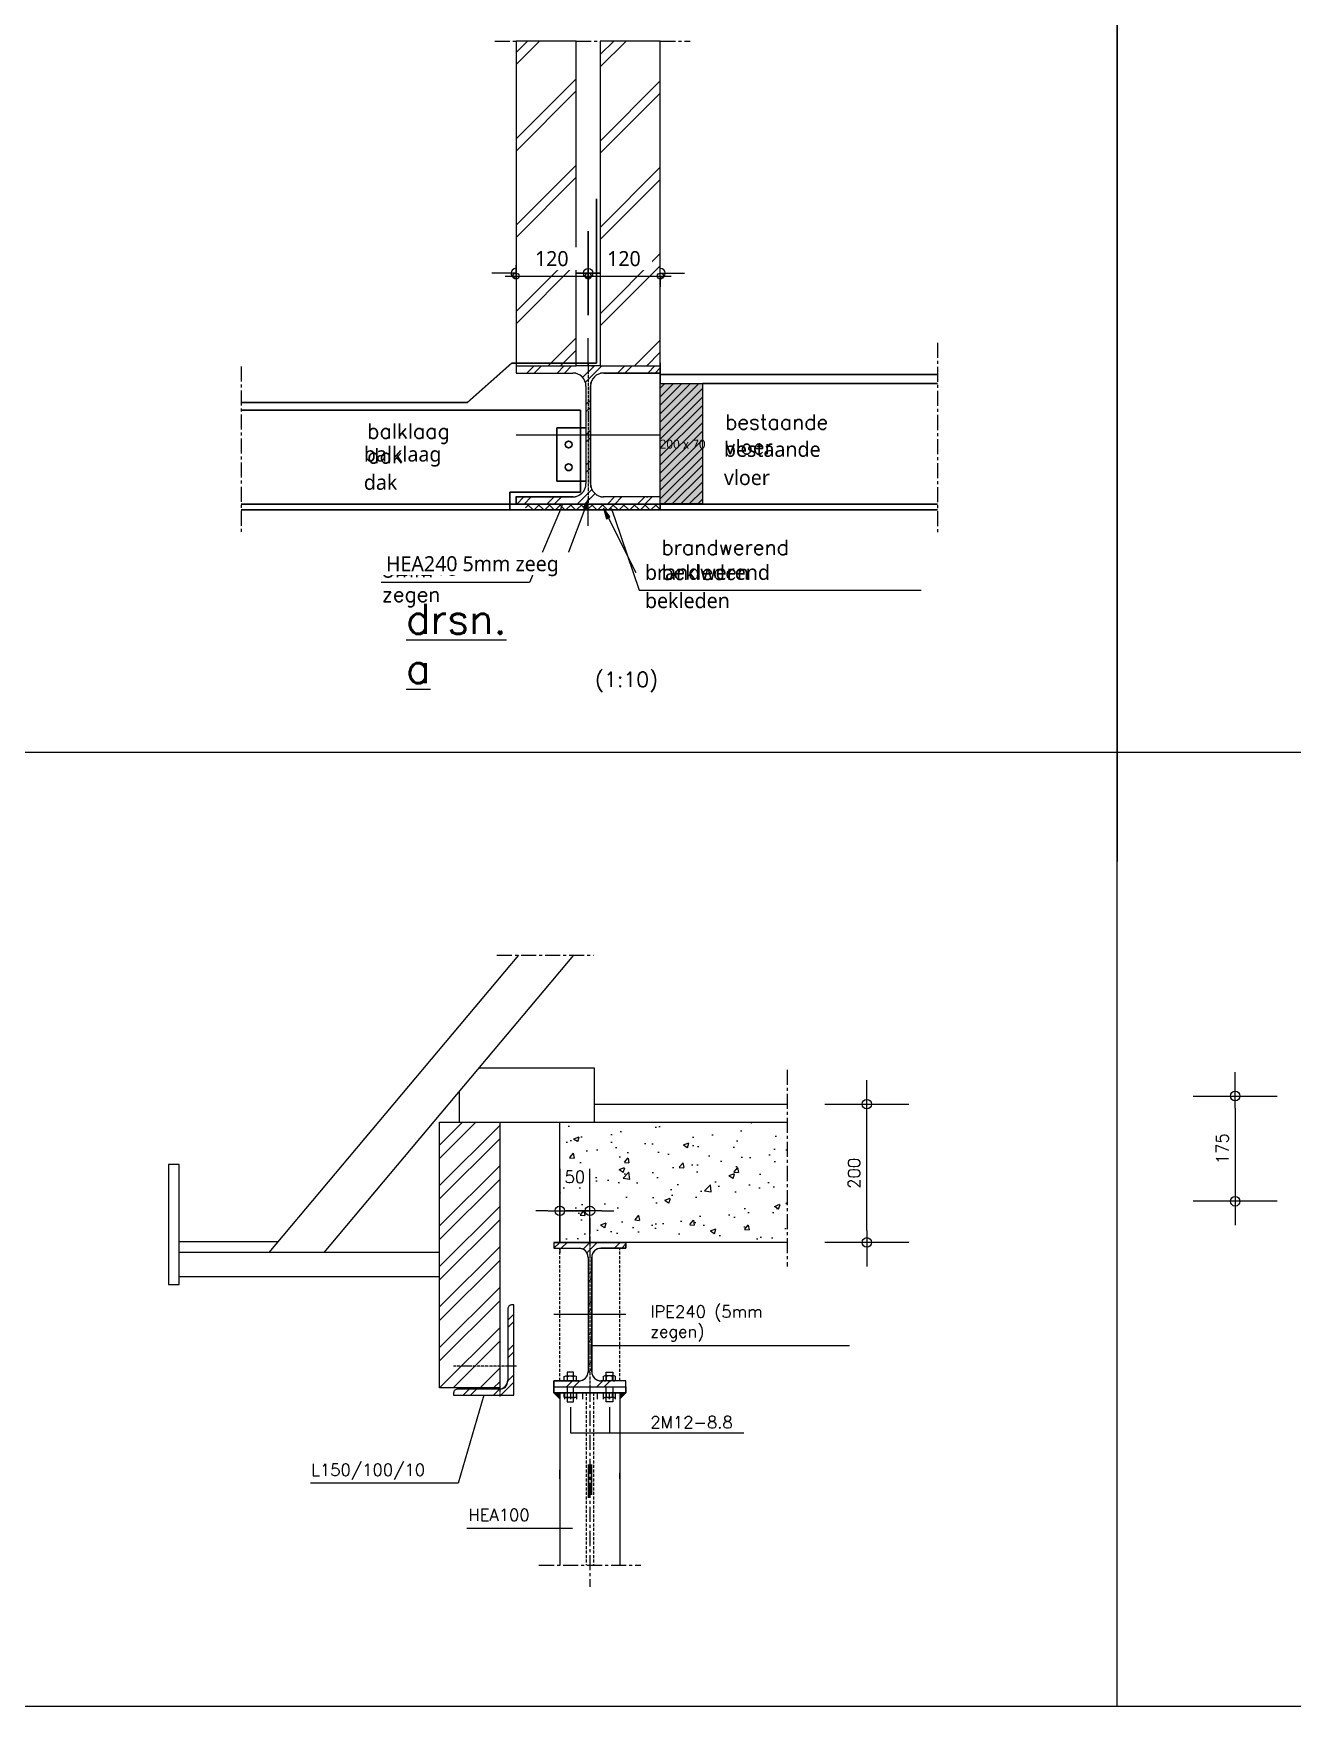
# Model space of a CAD drawing. Header units: millimetres. Extents: x -14163 to 55687, y -143 to 37302.
# Drawn here: x 18803 to 20897, y 26912 to 29695 of the extents above; entities that cross this region are included whole.
import ezdxf

# ---------------------------------------------------------------- set-up
doc = ezdxf.new("R2010")
doc.units = ezdxf.units.MM
for name, pattern in [('IMPORT-CENTER _3_', [1016, 635, -127, 127, -127]), ('IMPORT-CENTER2 _2_', [571.5, 381, -63.5, 63.5, -63.5]), ('IMPORT-HIDDEN _3_', [190.5, 127, -63.5]), ('MV_hartlijn_staal', [6.6, 5, -0.8, 0, -0.8])]:
    doc.linetypes.add(name, pattern=pattern)
for name, color, linetype, lineweight in [('A-ANNO-DIMS', 211, 'Continuous', 13), ('A-ANNO-DIMS-10', 211, 'Continuous', 13), ('A-ANNO-NOTE', 131, 'Continuous', 18), ('A-DETL', 90, 'Continuous', 13), ('A-DETL-GENF', 92, 'Continuous', 18), ('A-DETL-IDEN', 3, 'Continuous', 18), ('A-DETL-MEDM', 33, 'Continuous', 18), ('ARCERING', 55, 'Continuous', 13), ('AS', 1, 'IMPORT-CENTER _3_', 13), ('doorbraakdetails_dwg', 8, 'Continuous', 13), ('G-ANNO-TEXT', 231, 'Continuous', 13), ('MAATVOERING', 1, 'Continuous', 13), ('STAAL', 2, 'Continuous', 13)]:
    doc.layers.add(name, color=color, linetype=linetype, lineweight=lineweight)
doc.styles.add('RomanS', font='romans__.ttf', dxfattribs={"height": 635})
doc.styles.add('RomanS_1', font='romans__.ttf', dxfattribs={"height": 1270})
doc.styles.add('RomanS_2', font='romans__.ttf', dxfattribs={"height": 508})
doc.styles.add('Segoe UI', font='segoeui.ttf', dxfattribs={"height": 15})
doc.styles.add('Segoe UI_3', font='segoeui.ttf', dxfattribs={"height": 25})
doc.dimstyles.new('2_5_mm', dxfattribs={"dimscale": 304.8, "dimtxt": 26.184099, "dimasz": 0.032808, "dimexe": 0.059055, "dimexo": 0.0625, "dimgap": 0.029528, "dimtad": 1, "dimdec": 0, "dimzin": 0, "dimdsep": 46, "dimtxsty": 'Segoe UI_3', "dimblk1": 'DOTBLANK', "dimblk2": 'DOTBLANK', "dimsah": 1, "dimcen": 0.09, "dimdle": 0.059055, "dimazin": 0, "dimtfac": 1, "dimtdec": 4, "dimtix": 1, "dimtmove": 0, "dimatfit": 3, "dimfxl": 0.059055, "dimfxlon": 1, "dimtvp": 1, "dimtfill": 1, "dimtolj": 1, "dimtzin": 0, "dimarcsym": 2})
pattern_1 = [(45, (0, 0), (-71.84205, 71.84205), []), (45, (20.32, 0), (-71.84205, 71.84205), [])]

# ---------------------------------------------------------------- blocks, each defined once
blk = doc.blocks.new('doorbraakdetails_dwg_DOT2035-5098677-Details Constructie')
at = {"layer": 'MAATVOERING'}
for p, q in [((0, 17.78), (0, -17.78)), ((-5.08, 0), (10.16, 0))]:
    blk.add_line(p, q, dxfattribs=at)
blk.add_circle((0, 0), 2.03, dxfattribs=at)
blk = doc.blocks.new('doorbraakdetails_dwg_HE240A-5098693-Details Constructie')
at = {"layer": 'ARCERING'}
h = blk.add_hatch(dxfattribs=at)
h.set_pattern_fill('FP_2', color=256, style=0, pattern_type=2)
h.set_pattern_definition([(45, (-155827.32, -81308.29), (-112.2532, 112.2532), [])])
h.paths.add_polyline_path([(-131, -1108), (-126, -1107), (-610, -1107), (-610, -1108)])
h.paths.add_polyline_path([(610, -1108), (610, -1107), (126, -1107), (131, -1108)])
h.paths.add_polyline_path([(-102, -1), (102, -1), (102, 0), (-102, 0)])
at = {"color": 1, "linetype": 'IMPORT-CENTER2 _2_', "lineweight": 13}
for p, q in [((0, -1), (0, 233)), ((0, -1352), (0, -1169))]:
    blk.add_line(p, q, dxfattribs=at)
at = {"color": 2, "lineweight": 13}
for p, q in [((102, 0), (-102, 0)), ((610, -1107), (126, -1107))]:
    blk.add_line(p, q, dxfattribs=at)
at = {"color": 2, "lineweight": 13, "flags": 128}
blk.add_lwpolyline([(-126, -1107), (-610, -1107), (-610, -1108)], dxfattribs=at)
at = {"color": 2, "lineweight": 13}
for centre, start, end in [((-126, -168), 76.0746, 79.3647), ((-126, -168), 6.1589, 14.8687), ((126, -168), 165.1313, 173.8411), ((126, -168), 100.6353, 103.9254), ((-126, -1001), 270.3251, 287.1463), ((-126, -1001), 297.8537, 301.8829), ((-126, -1001), 343.7971, 355.1985), ((126, -1001), 184.8015, 196.2029), ((126, -1001), 238.1171, 242.1463), ((126, -1001), 252.8537, 269.6749)]:
    blk.add_arc(centre, 107, start, end, dxfattribs=at)
blk = doc.blocks.new('doorbraakdetails_dwg_DOT2035-V12-Details Constructie')
at = {"layer": 'MAATVOERING'}
blk.add_line((0, 0), (10.16, 0), dxfattribs=at)
for start, end in [(360, 90), (270, 360)]:
    blk.add_arc((0, 0), 2.03, start, end, dxfattribs=at)
blk = doc.blocks.new('doorbraakdetails_dwg_DOT2035-V13-Details Constructie')
at = {"layer": 'MAATVOERING'}
for p, q in [((0, 17.78), (0, -17.78)), ((-5.08, 0), (5.08, 0))]:
    blk.add_line(p, q, dxfattribs=at)
blk.add_circle((0, 0), 2.03, dxfattribs=at)
blk = doc.blocks.new('doorbraakdetails_dwg_HOEK15010010-V49-Details Constructie')
at = {"layer": 'ARCERING'}
h = blk.add_hatch(dxfattribs=at)
h.set_pattern_fill('FP_1', color=1, style=0, pattern_type=2)
h.set_pattern_definition([(45, (-20521.456, -29955.27), (-44.90128, 44.90128), [])])
h.paths.add_polyline_path([(-117, 51), (-100, 53), (-84, 60), (-70, 70), (-59, 86), (-53, 100), (-51, 117), (-51, 127), (-53, 107), (-61, 89), (-73, 73), (-89, 61), (-107, 53), (-127, 51)])
at = {"color": 2, "lineweight": 13}
blk.add_arc((-127, 127), 76.2, 270, 0, dxfattribs=at)
blk = doc.blocks.new('doorbraakdetails_dwg_IPE240-5098844-Details Constructie')
at = {"color": 2, "lineweight": 13}
for centre, start, end in [((-91.948, -125.984), 70.028763, 90), ((-91.948, -125.984), 25.028763, 64.971237), ((-91.948, -125.984), 360, 19.971237), ((91.948, -125.984), 160.028763, 180), ((91.948, -125.984), 115.028763, 154.971237), ((91.948, -125.984), 90, 109.971237), ((-91.948, -1093.216), 295.028763, 334.971237), ((-91.948, -1093.216), 340.028763, 360), ((91.948, -1093.216), 180, 199.971237), ((91.948, -1093.216), 205.028763, 244.971237), ((-91.948, -1093.216), 270, 289.971237), ((91.948, -1093.216), 250.028763, 270)]:
    blk.add_arc(centre, 76.2, start, end, dxfattribs=at)
blk = doc.blocks.new('doorbraakdetails_dwg_DOT2035-V50-Details Constructie')
at = {"layer": 'MAATVOERING'}
for p, q in [((0, 17.78), (0, -13.35)), ((-5.08, 0), (10.16, 0)), ((0, -15.84), (0, -17.78))]:
    blk.add_line(p, q, dxfattribs=at)
blk.add_circle((0, 0), 2.03, dxfattribs=at)
blk = doc.blocks.new('doorbraakdetails_dwg_DOT2035-V51-Details Constructie')
at = {"layer": 'MAATVOERING'}
for p, q in [((0, 13.35), (0, -17.78)), ((-5.08, 0), (10.16, 0))]:
    blk.add_line(p, q, dxfattribs=at)
blk.add_circle((0, 0), 2.03, dxfattribs=at)
blk = doc.blocks.new('doorbraakdetails_dwg_MOER-5098697-Details Constructie')
at = {"layer": 'ARCERING', "color": 2}
for p, q in [((-5.1, 3.7), (-5.1, 0.3)), ((-3.8, 4.1), (3.8, 4.1)), ((-3.8, 0), (3.8, 0)), ((-2.5, 3.7), (-2.5, 0.3)), ((2.5, 3.7), (2.5, 0.3)), ((5.1, 3.7), (5.1, 0.3))]:
    blk.add_line(p, q, dxfattribs=at)
for centre, radius, start, end in [((-3.8, 1.4), 2.66, 61.4929, 118.5071), ((-3.8, 2.7), 2.66, 241.4929, 298.5071), ((0, -6.1), 10.2, 75.5225, 104.4775), ((0, 10.2), 10.2, 255.5225, 284.4775), ((3.8, 1.4), 2.66, 61.4929, 118.5071), ((3.8, 2.7), 2.66, 241.4929, 298.5071)]:
    blk.add_arc(centre, radius, start, end, dxfattribs=at)
blk = doc.blocks.new('doorbraakdetails_dwg_MOER_BOUT_MOER12_1OP10-5098845-Details Constructie')
at = {"layer": 'MAATVOERING', "color": 2}
blk.add_line((15, 988), (15, 1397), dxfattribs=at)
at = {"layer": 'MAATVOERING', "color": 2, "flags": 128}
for points in [[(15, 1397), (320, 1397), (320, 988)], [(320, 712), (320, 5), (15, 5), (15, 712)]]:
    blk.add_lwpolyline(points, dxfattribs=at)
at = {"xscale": 56.25, "yscale": 56.25, "zscale": 56.25, "rotation": 180}
for p in [(168, 1219), (168, 430)]:
    blk.add_blockref('doorbraakdetails_dwg_MOER-5098697-Details Constructie', p, dxfattribs=at)
blk = doc.blocks.new('doorbraakdetails_dwg_MOER_BOUT_MOER12_1OP10-5098846-Details Constructie')
at = {"layer": 'MAATVOERING', "color": 2}
blk.add_line((15, 988), (15, 1397), dxfattribs=at)
at = {"layer": 'MAATVOERING', "color": 2, "flags": 128}
for points in [[(15, 1397), (320, 1397), (320, 988)], [(320, 712), (320, 5), (15, 5), (15, 712)]]:
    blk.add_lwpolyline(points, dxfattribs=at)
at = {"xscale": 56.25, "yscale": 56.25, "zscale": 56.25, "rotation": 180}
for p in [(168, 1219), (168, 430)]:
    blk.add_blockref('doorbraakdetails_dwg_MOER-5098697-Details Constructie', p, dxfattribs=at)
blk = doc.blocks.new('doorbraakdetails_dwg-4168051-Details Constructie')
at = {"layer": 'ARCERING'}
h = blk.add_hatch(dxfattribs=at)
h.set_pattern_fill('FP_42', color=256, style=0, pattern_type=2)
h.set_pattern_definition([(45, (60037.73, 18375.82), (-224.5064, 224.5064), []), (135, (60037.73, 18375.82), (-224.5064, -224.5064), [])])
h.paths.add_polyline_path([(116311, 53101), (116311, 53346), (110619, 53346), (110619, 53103), (113917, 53101)])
h = blk.add_hatch(dxfattribs=at)
h.set_pattern_fill('FP_87', color=256, style=0, pattern_type=2)
h.set_pattern_definition([(45, (-132077.3, -181284.6), (-855.3694, 855.3694), []), (45, (-131507, -181284.6), (-855.3694, 855.3694), [])])
h.paths.add_polyline_path([(109278, 16002), (109527, 16003), (109527, 27230), (106987, 27230), (106987, 16002)])
h = blk.add_hatch(dxfattribs=at)
h.set_pattern_fill('FP_88', color=256, style=0, pattern_type=2)
h.set_pattern_definition([(50, (112066.6, 22150.3), (2313.75, -202.43), [241.94, -2661.3]), (355, (112066.6, 22150.3), (-447.6, 2426.4), [193.55, -2129.03]), (100.45, (112259.4, 22133.5), (1866.17, 2224), [205.6, -2261.74]), (46.184, (112066.6, 22795.5), (3442.7, -533.95), [362.9, -3991.9]), (96.636, (112353.5, 22751), (3015, 3142.3), [308.4, -3392.6]), (351.184, (112066.6, 22795.5), (3015, 3142.3), [290.3, -3193.5]), (21, (112389.2, 22634.2), (1925.5, -1298.77), [241.94, -2661.3]), (326, (112389.2, 22634.2), (784.9, 2339.2), [193.55, -2129.03]), (71.45, (112549.6, 22526), (2710.4, 1040.4), [205.6, -2261.74]), (37.5, (112066.6, 22150.3), (39.225, 1073.85), [0, -2103.22, 0, -2161.29, -2137.09]), (37.5, (112066.6, 22150.3), (39.225, 1073.85), [-4264.5, 0, -2137.1]), (7.5, (112066.6, 22150.3), (848.61, 1272.29), [0, -1232.26, 0, -2054.84, -814.51]), (7.5, (112066.6, 22150.3), (848.61, 1272.29), [-3287.1, 0, -814.51]), (327.5, (111347.2, 22150.3), (1722, -72.755), [0, -806.45, 0, -2516.12, -3338.7]), (327.5, (111347.2, 22150.3), (1722, -72.755), [-3322.57, 0, -3338.7]), (317.5, (111024.6, 22150.3), (1881.24, 322.92), [0, -1048.38, 0, -1670.96, -2370.96]), (317.5, (111024.6, 22150.3), (1881.24, 322.92), [-2719.35, 0, -2370.96])])
h.paths.add_polyline_path([(112877, 22150), (121668, 22150), (121668, 27230), (112067, 27230), (112067, 22150)])
at = {"layer": 'STAAL'}
for points in [[(112067, 15546), (112067, 15800), (111813, 15800), (111937, 15676)], [(114607, 15546), (114861, 15800), (114607, 15800), (114607, 15676)]]:
    blk.add_hatch(color=256, dxfattribs=at).paths.add_polyline_path(points)
at = {"color": 1, "lineweight": 13}
for p, q in [((128023, 58826), (116311, 58826)), ((128023, 58435), (118089, 58435)), ((128023, 53349), (116311, 53349)), ((128023, 53106), (116311, 53106)), ((121668, 22150), (114861, 22150))]:
    blk.add_line(p, q, dxfattribs=at)
at = {"color": 2, "lineweight": 13}
blk.add_line((98604, 53349), (110215, 53349), dxfattribs=at)
at = {"color": 55, "lineweight": 13}
for p, q in [((110322, 34287), (99775, 21719)), ((112643, 34287), (102096, 21719)), ((113535, 27992), (121668, 27992)), ((100159, 22176), (95989, 22176)), ((106987, 21719), (95989, 21719)), ((106987, 20703), (95989, 20703))]:
    blk.add_line(p, q, dxfattribs=at)
at = {"color": 55, "linetype": 'IMPORT-HIDDEN _3_', "lineweight": 13}
for p, q in [((112067, 16303), (112067, 21901)), ((114607, 16303), (114607, 21901))]:
    blk.add_line(p, q, dxfattribs=at)
at = {"color": 2, "lineweight": 13, "flags": 128}
for points in [[(109951, 53103), (109951, 53847), (112935, 53847), (112935, 57317), (98604, 57317)], [(116311, 53346), (116311, 53106), (98604, 53106)]]:
    blk.add_lwpolyline(points, dxfattribs=at)
at = {"color": 250, "lineweight": 13, "flags": 128}
for points in [[(113168, 56565), (111943, 56565), (111943, 54315), (113168, 54315)], [(112172, 53346), (112055, 53022), (110786, 50037), (104516, 50037)], [(114235, 53175), (114399, 52694), (115412, 49714), (127338, 49714)]]:
    blk.add_lwpolyline(points, dxfattribs=at)
at = {"color": 55, "lineweight": 13, "flags": 128}
blk.add_lwpolyline([(107820, 28540), (107820, 27230), (113535, 27230), (113535, 29516), (108639, 29516)], dxfattribs=at)
at = {"color": 1, "lineweight": 13, "flags": 128}
blk.add_lwpolyline([(106987, 27230), (109527, 27230), (109527, 16002), (106987, 16002)], close=True, dxfattribs=at)
blk.add_lwpolyline([(112067, 22150), (112067, 27230), (121668, 27230)], dxfattribs=at)
at = {"color": 55, "lineweight": 13, "flags": 128}
blk.add_lwpolyline([(95531, 20369), (95989, 20369), (95989, 25449), (95531, 25449)], close=True, dxfattribs=at)
at = {"color": 250, "lineweight": 13}
for centre in [(112437, 55863), (112437, 54901)]:
    blk.add_circle(centre, 142, dxfattribs=at)
at = {"layer": 'ARCERING', "flags": 128}
for points in [[(112755, 59295), (113616, 59295), (113616, 66240)], [(98604, 57638), (108158, 57638), (110031, 59295), (110215, 59295)]]:
    blk.add_lwpolyline(points, dxfattribs=at)
at = {"layer": 'AS'}
for p, q in [((109313, 72910), (110215, 72910)), ((112755, 72910), (113771, 72910)), ((116311, 72910), (117576, 72910)), ((128023, 60160), (128023, 52086)), ((98604, 59163), (98604, 52086)), ((121668, 29444), (121668, 21134)), ((113337, 23169), (113337, 22150)), ((113337, 16054), (113337, 7598)), ((111185, 8508), (115488, 8508))]:
    blk.add_line(p, q, dxfattribs=at)
at = {"layer": 'AS', "color": 55}
blk.add_line((109410, 34287), (113490, 34287), dxfattribs=at)
at = {"layer": 'MAATVOERING'}
for p, q in [((135605, 2540), (135605, 161390)), ((135605, 81048), (135605, 38252)), ((116311, 58435), (116311, 58883)), ((116311, 53654), (116311, 56545)), ((116311, 53106), (116311, 53346)), ((2540, 42860), (351028, 42860)), ((140597, 27827), (140597, 24398)), ((125037, 22658), (125037, 27484)), ((111559, 23486), (111051, 23486)), ((112067, 23486), (113337, 23486)), ((113845, 23486), (114353, 23486)), ((124305, 17784), (113415, 17784)), ((114162, 15186), (114162, 14100)), ((112607, 10068), (108139, 10068))]:
    blk.add_line(p, q, dxfattribs=at)
at = {"layer": 'MAATVOERING', "flags": 128}
for points in [[(351028, 223774), (351028, 2540), (2540, 2540), (2540, 91785)], [(108849, 15699), (107777, 11972), (101534, 11972)], [(112511, 15186), (112511, 14100), (119839, 14100)]]:
    blk.add_lwpolyline(points, dxfattribs=at)
at = {"layer": 'STAAL'}
for p, q in [((111813, 15800), (112067, 15546)), ((112067, 15800), (112067, 8508)), ((114607, 15800), (114607, 8508)), ((114861, 15800), (114607, 15546))]:
    blk.add_line(p, q, dxfattribs=at)
at = {"layer": 'STAAL', "color": 1}
for p, q in [((112265, 15800), (112265, 15529)), ((112519, 15800), (112519, 15529)), ((112773, 15800), (112773, 15529)), ((113027, 15800), (113027, 15529)), ((113646, 15800), (113646, 15529)), ((113900, 15800), (113900, 15529)), ((114154, 15800), (114154, 15529)), ((114408, 15800), (114408, 15529))]:
    blk.add_line(p, q, dxfattribs=at)
at = {"layer": 'STAAL', "linetype": 'IMPORT-HIDDEN _3_'}
for p, q in [((113184, 15800), (113184, 8508)), ((113489, 15800), (113489, 8508))]:
    blk.add_line(p, q, dxfattribs=at)
at = {"layer": 'STAAL', "flags": 128}
blk.add_lwpolyline([(111813, 16054), (111813, 15800), (114861, 15800), (114861, 16054)], dxfattribs=at)
at = {"xscale": 100, "yscale": 100, "zscale": 100}
for name, p, rotation in [('doorbraakdetails_dwg_DOT2035-V13-Details Constructie', (113263, 63103), 180), ('doorbraakdetails_dwg_DOT2035-V12-Details Constructie', (110215, 63103), 180), ('doorbraakdetails_dwg_DOT2035-5098677-Details Constructie', (125037, 27992), 90), ('doorbraakdetails_dwg_DOT2035-5098677-Details Constructie', (140597, 28335), 90), ('doorbraakdetails_dwg_DOT2035-V51-Details Constructie', (113337, 23486), 180), ('doorbraakdetails_dwg_DOT2035-5098677-Details Constructie', (140597, 23890), 270), ('doorbraakdetails_dwg_DOT2035-5098677-Details Constructie', (125037, 22150), 270)]:
    blk.add_blockref(name, p, dxfattribs=dict(at, rotation=rotation))
for name, p, xscale, yscale, zscale in [('doorbraakdetails_dwg_DOT2035-V13-Details Constructie', (113263, 63103), 100, 100, 100), ('doorbraakdetails_dwg_DOT2035-V12-Details Constructie', (116311, 63103), 100, 100, 100), ('doorbraakdetails_dwg_HE240A-5098693-Details Constructie', (113263, 59191), 5, 5, 5), ('doorbraakdetails_dwg_DOT2035-V50-Details Constructie', (112067, 23486), 100, 100, 100), ('doorbraakdetails_dwg_IPE240-5098844-Details Constructie', (113337, 22150), 5, 5, 5), ('doorbraakdetails_dwg_HOEK15010010-V49-Details Constructie', (110119, 15699), 5, 5, 5), ('doorbraakdetails_dwg_MOER_BOUT_MOER12_1OP10-5098845-Details Constructie', (114011, 15414), 0.8999999999941792, 0.8999999999941792, 0.8999999999941792)]:
    blk.add_blockref(name, p, dxfattribs=dict(xscale=xscale, yscale=yscale, zscale=zscale))
at = {"extrusion": (0, 0, -1), "xscale": 0.8999999999941792, "yscale": 0.8999999999941792, "zscale": -0.8999999999941792}
blk.add_blockref('doorbraakdetails_dwg_MOER_BOUT_MOER12_1OP10-5098846-Details Constructie', (-112662, 15414), dxfattribs=at)
at = {"color": 2, "lineweight": 13, "char_height": 508, "attachment_point": 1, "line_spacing_factor": 0.983083, "style": 'RomanS_2'}
for s, insert, width in [('IPE240 (5mm\\Pzegen)', (115887, 19480), 6566.35), ('2M12-8.8', (115887, 14807), 4709.7), ('L150/100/10', (101561, 12794), 6479.71), ('HEA100', (108199, 10890), 3533.82)]:
    blk.add_mtext(s, dxfattribs=dict(at, insert=insert, width=width))
at = {"layer": 'MAATVOERING', "color": 2, "line_spacing_factor": 0.983083}
for s, insert, char_height, width, attachment_point, style in [('balklaag\\Pdak', (103933, 56751), 635, 4747.92, 1, 'RomanS'), ('bestaande\\Pvloer', (119050, 57132), 635, 5923.3, 1, 'RomanS'), ('brandwerend\\Pbekleden', (116358, 51837), 635, 7338.4, 1, 'RomanS'), ('HEA240', (104549, 50978), 635, 4415.41, 1, 'RomanS'), ('5mm\\Pzegen', (104549, 50896), 635, 3363.75, 1, 'RomanS'), ('(1:10)', (113554, 46254), 635, 3618.94, 1, 'RomanS'), ('50', (112702, 25170), 508, 1175.88, 2, 'RomanS_2')]:
    blk.add_mtext(s, dxfattribs=dict(at, insert=insert, char_height=char_height, width=width, attachment_point=attachment_point, style=style))
at = {"layer": 'MAATVOERING', "color": 6, "insert": (105568, 49130), "char_height": 1270, "width": 5787.34, "attachment_point": 1, "line_spacing_factor": 0.983083, "style": 'RomanS_1'}
blk.add_mtext('\\Ldrsn.\\Pa', dxfattribs=at)
at = {"layer": 'MAATVOERING', "color": 2, "char_height": 508, "width": 1763.82, "attachment_point": 2, "rotation": 90, "line_spacing_factor": 0.983083, "style": 'RomanS_2'}
for s, insert in [('175', (139801, 26113)), ('200', (124242, 25071))]:
    blk.add_mtext(s, dxfattribs=dict(at, insert=insert))
blk = doc.blocks.new('28 Staalprofielen- IPE_HEA_HEB 2d - HEA240-V133-Details Constructie')
at = {"layer": 'A-DETL-GENF', "lineweight": 13}
h = blk.add_hatch(dxfattribs=at)
h.set_pattern_fill('FP_233', color=256, style=0, pattern_type=2)
h.set_pattern_definition([(45, (-19725.615, -29027.192), (-25.144717, 25.144717), []), (45, (-19725.615, -28989.092), (-25.144717, 25.144717), [])])
h.paths.add_polyline_path([(120, -115), (120, -103), (25.8, -103), (20.1, -102.3), (14.8, -100.1), (10.2, -96.6), (6.7, -92), (4.5, -86.7), (3.8, -81), (3.8, 81), (4.5, 86.7), (6.7, 92), (10.2, 96.6), (14.8, 100.1), (20.1, 102.3), (25.8, 103), (120, 103), (120, 115), (-120, 115), (-120, 103), (-25.7, 103), (-20.1, 102.3), (-14.7, 100.1), (-10.2, 96.6), (-6.7, 92), (-4.5, 86.7), (-3.7, 81), (-3.7, -81), (-4.5, -86.7), (-6.7, -92), (-10.2, -96.6), (-14.7, -100.1), (-20.1, -102.3), (-25.7, -103), (-120, -103), (-120, -115)])
at = {"layer": 'A-DETL-GENF'}
for p, q in [((-120, 115), (-120, 103)), ((-120, 115), (-120, 103)), ((20, 115), (-20, 115)), ((20, 115), (-20, 115)), ((120, 103), (120, 115)), ((120, 115), (120, 103)), ((-120, 103), (-25.7, 103)), ((-120, 103), (-25.7, 103)), ((25.8, 103), (120, 103)), ((120, 103), (25.8, 103)), ((-3.7, 81), (-3.7, -81)), ((-3.7, 81), (-3.7, -81)), ((3.8, -81), (3.8, 81)), ((3.8, 81), (3.8, -81)), ((-120, 0), (120, 0)), ((-25.7, -103), (-120, -103)), ((-120, -103), (-120, -115)), ((-120, -115), (-120, -103)), ((-120, -103), (-25.7, -103)), ((120, -103), (25.8, -103)), ((120, -103), (25.8, -103)), ((-120, -115), (120, -115)), ((120, -115), (-120, -115)), ((120, -115), (120, -114.7)), ((120, -115), (120, -114.7))]:
    blk.add_line(p, q, dxfattribs=at)
at = {"layer": 'A-DETL-GENF', "linetype": 'MV_hartlijn_staal', "lineweight": 13}
blk.add_line((0, 120), (0, -115), dxfattribs=at)
at = {"layer": 'A-DETL-GENF'}
for centre, start, end in [((-25.7, 81), 0, 90), ((-25.7, 81), 360, 90), ((25.8, 81), 90, 180), ((25.8, 81), 90, 180), ((-25.7, -81), 270, 0), ((-25.7, -81), 270, 0), ((25.8, -81), 180, 270), ((25.8, -81), 180, 270)]:
    blk.add_arc(centre, 22, start, end, dxfattribs=at)
blk = doc.blocks.new('28 Staalprofielen- L-2d - L150_100_10-4450394-Details Constructie')
at = {"layer": 'A-DETL-GENF', "lineweight": 13}
h = blk.add_hatch(dxfattribs=at)
h.set_pattern_fill('FP_240', color=256, style=0, pattern_type=2)
h.set_pattern_definition([(225, (19601.826, 27430.03), (25.144717, -25.144717), []), (225, (19601.826, 27391.93), (25.144717, -25.144717), [])])
h.paths.add_polyline_path([(100, 0), (0, 0), (0, -150), (3.5, -150), (5.2, -149.8), (6.7, -149.1), (8.1, -148.1), (9.1, -146.8), (9.8, -145.2), (10, -143.5), (10, -23), (10.4, -19.6), (11.7, -16.5), (13.8, -13.8), (16.5, -11.7), (19.6, -10.4), (23, -10), (93.5, -10), (95.2, -9.8), (96.7, -9.1), (98.1, -8.1), (99.1, -6.8), (99.8, -5.2), (100, -3.5)])
at = {"layer": 'A-DETL-GENF'}
for p, q in [((0, 0), (0, -150)), ((100, 0), (0, 0)), ((100, -3.5), (100, 0)), ((10, -143.5), (10, -23)), ((23, -10), (93.5, -10)), ((0, -150), (3.5, -150))]:
    blk.add_line(p, q, dxfattribs=at)
at = {"layer": 'A-DETL-GENF', "linetype": 'MV_hartlijn_staal', "lineweight": 13}
for p, q in [((23.4, -150), (23.4, 2.6)), ((-4.6, -48), (100, -48))]:
    blk.add_line(p, q, dxfattribs=at)
at = {"layer": 'A-DETL-GENF'}
for centre, radius, start, end in [((23, -23), 13, 90, 180), ((93.5, -3.5), 6.5, 270, 0), ((3.5, -143.5), 6.5, 270, 0)]:
    blk.add_arc(centre, radius, start, end, dxfattribs=at)
blk = doc.blocks.new('28 Staalprofielen- IPE_HEA_HEB 2d - IPE240-4448871-Details Constructie')
at = {"layer": 'A-DETL-GENF', "lineweight": 13}
h = blk.add_hatch(dxfattribs=at)
h.set_pattern_fill('FP_241', color=256, style=0, pattern_type=2)
h.set_pattern_definition([(225, (19728.507, 27564.005), (25.144717, -25.144717), []), (225, (19728.507, 27525.905), (25.144717, -25.144717), [])])
h.paths.add_polyline_path([(60, 120), (-60, 120), (-60, 110.2), (-18.1, 110.2), (-14.2, 109.7), (-10.6, 108.2), (-7.5, 105.8), (-5.1, 102.7), (-3.6, 99.1), (-3.1, 95.2), (-3.1, -95.2), (-3.6, -99.1), (-5.1, -102.7), (-7.5, -105.8), (-10.6, -108.2), (-14.2, -109.7), (-18.1, -110.2), (-60, -110.2), (-60, -120), (60, -120), (60, -110.2), (18.1, -110.2), (14.2, -109.7), (10.6, -108.2), (7.5, -105.8), (5.1, -102.7), (3.6, -99.1), (3.1, -95.2), (3.1, 95.2), (3.6, 99.1), (5.1, 102.7), (7.5, 105.8), (10.6, 108.2), (14.2, 109.7), (18.1, 110.2), (60, 110.2)])
at = {"layer": 'A-DETL-GENF'}
for p, q in [((60, 120), (-60, 120)), ((-60, 120), (-60, 110.2)), ((60, 120), (-60, 120)), ((-60, 120), (-60, 110.2)), ((60, 110.2), (60, 120)), ((60, 120), (60, 110.2)), ((-60, 110.2), (-18.1, 110.2)), ((-60, 110.2), (-18.1, 110.2)), ((-3.1, 95.2), (-3.1, -95.2)), ((-3.1, -95.2), (-3.1, 95.2)), ((3.1, -95.2), (3.1, 95.2)), ((3.1, -95.2), (3.1, 95.2)), ((18.1, 110.2), (60, 110.2)), ((60, 110.2), (18.1, 110.2)), ((-60, 0), (60, 0)), ((-18.1, -110.2), (-60, -110.2)), ((-60, -110.2), (-60, -120)), ((-60, -120), (-60, -110.2)), ((-60, -110.2), (-18.1, -110.2)), ((60, -110.2), (18.1, -110.2)), ((60, -110.2), (18.1, -110.2)), ((60, -120), (60, -110.2)), ((60, -120), (60, -110.2)), ((-60, -120), (60, -120)), ((60, -120), (-60, -120))]:
    blk.add_line(p, q, dxfattribs=at)
at = {"layer": 'A-DETL-GENF', "linetype": 'MV_hartlijn_staal', "lineweight": 13}
blk.add_line((0, -125), (0, 120), dxfattribs=at)
at = {"layer": 'A-DETL-GENF'}
for centre, start, end in [((-18.1, 95.2), 360, 90), ((-18.1, 95.2), 360, 90), ((18.1, 95.2), 90, 180), ((18.1, 95.2), 90, 180), ((-18.1, -95.2), 270, 360), ((-18.1, -95.2), 270, 0), ((18.1, -95.2), 180, 270), ((18.1, -95.2), 180, 270)]:
    blk.add_arc(centre, 15, start, end, dxfattribs=at)
blk = doc.blocks.new('00 hout_rechthoekig_sls - Vuren 200x70-4309826-Details Constructie')
at = {"layer": 'A-DETL-GENF', "lineweight": 13}
blk.add_hatch(color=256, dxfattribs=at).paths.add_polyline_path([(0, -200), (70, -200), (70, 0), (0, 0), (0, -74.4)])
at = {"layer": 'A-DETL-MEDM', "lineweight": 13}
h = blk.add_hatch(dxfattribs=at)
h.set_pattern_fill('FP_244', color=256, style=0, pattern_type=2)
h.set_pattern_definition([(45, (-19845.615, -29112.516), (-7.0710678, 7.0710678), [])])
h.paths.add_polyline_path([(0, -200), (70, -200), (70, 0), (0, 0), (0, -74.4)])
at = {"layer": 'A-DETL-MEDM'}
for p, q in [((0, 0), (70, 0)), ((0, -200), (0, 0)), ((70, 0), (70, -200)), ((70, 0), (70, -200)), ((70, 0), (70, -200)), ((70, -200), (0, -200)), ((70, -200), (0, -200))]:
    blk.add_line(p, q, dxfattribs=at)
blk = doc.blocks.new('DIMBLOCK310-Details Constructie')
at = {"layer": 'A-ANNO-DIMS-10'}
for p, q in [((19605.6, 29291.4), (19605.6, 29309.4)), ((19725.6, 29291.4), (19725.6, 29309.4)), ((19587.6, 29291.4), (19725.6, 29291.4)), ((19605.6, 29291.4), (19605.6, 29273.4)), ((19725.6, 29291.4), (19725.6, 29273.4))]:
    blk.add_line(p, q, dxfattribs=at)
for centre in [(19605.6, 29291.4), (19725.6, 29291.4)]:
    blk.add_circle(centre, 5, dxfattribs=at)
at = {"layer": 'A-ANNO-DIMS-10', "color": 0, "insert": (19637.1, 29333), "char_height": 25, "width": 68.555, "attachment_point": 1, "line_spacing_factor": 1.142579, "style": 'Segoe UI_3', "bg_fill": 3, "box_fill_scale": 1.25, "bg_fill_color": 9, "bg_fill_true_color": 13158600, "bg_fill_transparency": 0}
blk.add_mtext('120', dxfattribs=at)
blk = doc.blocks.new('_DotBlank')
at = {"color": 0, "linetype": 'ByBlock', "lineweight": -2}
blk.add_line((-0.5, 0), (-1, 0), dxfattribs=at)
blk.add_circle((0, 0), 0.5, dxfattribs=at)
blk = doc.blocks.new('DIMBLOCK311-Details Constructie')
at = {"layer": 'A-ANNO-DIMS-10'}
for p, q in [((19725.6, 29291.4), (19725.6, 29309.4)), ((19845.6, 29291.4), (19845.6, 29309.4)), ((19725.6, 29291.4), (19863.6, 29291.4)), ((19725.6, 29291.4), (19725.6, 29273.4)), ((19845.6, 29291.4), (19845.6, 29273.4))]:
    blk.add_line(p, q, dxfattribs=at)
for centre in [(19725.6, 29291.4), (19845.6, 29291.4)]:
    blk.add_circle(centre, 5, dxfattribs=at)
at = {"layer": 'A-ANNO-DIMS-10', "color": 0, "insert": (19757.1, 29333), "char_height": 25, "width": 68.555, "attachment_point": 1, "line_spacing_factor": 1.142579, "style": 'Segoe UI_3', "bg_fill": 3, "box_fill_scale": 1.25, "bg_fill_color": 9, "bg_fill_true_color": 13158600, "bg_fill_transparency": 0}
blk.add_mtext('120', dxfattribs=at)

msp = doc.modelspace()

# ---------------------------------------------------------------- hatches: boundary and pattern name
at = {"layer": 'A-DETL-GENF', "lineweight": 13}
h = msp.add_hatch(dxfattribs=at)
h.set_pattern_fill('FP_115', color=254, style=0, pattern_type=2)
h.set_pattern_definition(pattern_1)
h.paths.add_polyline_path([(19705.6, 29142.2), (19705.6, 29682.4), (19605.6, 29682.4), (19605.6, 29142.2)])
h = msp.add_hatch(dxfattribs=at)
h.set_pattern_fill('FP_115', color=254, style=0, pattern_type=2)
h.set_pattern_definition(pattern_1)
h.paths.add_polyline_path([(19845.6, 29142.2), (19845.6, 29682.4), (19745.6, 29682.4), (19745.6, 29142.2)])
at = {"layer": 'A-DETL-IDEN'}
msp.add_hatch(color=256, dxfattribs=at).paths.add_polyline_path([(19726.6, 28921.8), (19717.3, 28906.1), (19723.2, 28903.8)])
at = {"layer": 'G-ANNO-TEXT'}
msp.add_hatch(color=7, dxfattribs=at).paths.add_polyline_path([(19750.9, 28905.3), (19756.2, 28887.8), (19761.8, 28890.7)])

# ---------------------------------------------------------------- linework, layer by layer
at = {"layer": 'A-DETL', "lineweight": 18}
for p, q in [((19705.6, 29682.4), (19605.6, 29682.4)), ((19605.6, 29682.4), (19605.6, 29142.2)), ((19705.6, 29142.2), (19705.6, 29682.4)), ((19845.6, 29682.4), (19745.6, 29682.4)), ((19745.6, 29682.4), (19745.6, 29142.2)), ((19845.6, 29142.2), (19845.6, 29682.4)), ((19605.6, 29142.2), (19705.6, 29142.2)), ((19745.6, 29142.2), (19845.6, 29142.2))]:
    msp.add_line(p, q, dxfattribs=at)
at = {"layer": 'A-DETL', "lineweight": 25}
for p, q in [((19739.5, 29146.4), (19739.5, 29419.8)), ((19524.6, 29081.2), (19598.4, 29146.4)), ((19598.4, 29146.4), (19739.5, 29146.4)), ((19845.6, 29112.5), (19845.6, 29147.2)), ((20306.7, 29127.9), (19845.6, 29127.9)), ((20306.7, 29112.5), (19915.6, 29112.5)), ((19148.5, 29081.2), (19524.6, 29081.2)), ((19712.7, 29068.5), (19148.5, 29068.5)), ((19712.7, 28931.9), (19712.7, 29068.5)), ((19673.6, 29038.9), (19673.6, 28950.3)), ((19721.9, 29038.9), (19673.6, 29038.9)), ((19673.6, 28950.3), (19721.9, 28950.3)), ((19595.2, 28902.7), (19595.2, 28931.9)), ((19595.2, 28931.9), (19712.7, 28931.9)), ((19148.5, 28912.3), (19845.6, 28912.3)), ((19845.6, 28902.7), (19148.5, 28902.7)), ((19845.6, 28909.5), (19845.6, 28912.5)), ((20306.7, 28912.3), (19845.6, 28912.3)), ((20306.7, 28902.7), (19845.6, 28902.7)), ((19668.5, 27444), (19668.5, 27434)), ((19788.5, 27434), (19788.5, 27444)), ((19668.5, 27434), (19788.5, 27434)), ((19668.5, 27434), (19678.5, 27424)), ((19788.5, 27434), (19778.5, 27424)), ((19678.5, 27290.9), (19678.5, 27305.9)), ((19726, 27259.3), (19726, 27314.3)), ((19731, 27264.3), (19731, 27314.3)), ((19778.5, 27290.9), (19778.5, 27300.9))]:
    msp.add_line(p, q, dxfattribs=at)
for centre in [(19693.1, 29011.3), (19693.1, 28973.4)]:
    msp.add_circle(centre, 5.59, dxfattribs=at)
at = {"layer": 'A-DETL-IDEN'}
for p, q in [((19726.6, 28921.8), (19686.3, 28814.7)), ((19726.6, 28921.8), (19717.3, 28906.1)), ((19723.2, 28903.8), (19726.6, 28921.8)), ((19717.3, 28906.1), (19723.2, 28903.8))]:
    msp.add_line(p, q, dxfattribs=at)
at = {"layer": 'G-ANNO-TEXT', "color": 250}
for p, q in [((19750.9, 28905.3), (19756.2, 28887.8)), ((19761.8, 28890.7), (19750.9, 28905.3)), ((19756.2, 28887.8), (19761.8, 28890.7))]:
    msp.add_line(p, q, dxfattribs=at)

# ---------------------------------------------------------------- block references
at = {"layer": 'A-DETL-GENF'}
msp.add_blockref('28 Staalprofielen- IPE_HEA_HEB 2d - HEA240-V133-Details Constructie', (19725.6, 29027.2), dxfattribs=at)
at = {"layer": 'A-DETL-GENF', "rotation": 180}
msp.add_blockref('28 Staalprofielen- IPE_HEA_HEB 2d - IPE240-4448871-Details Constructie', (19728.5, 27564), dxfattribs=at)
at = {"layer": 'A-DETL-GENF', "linetype": 'MV_hartlijn_staal', "lineweight": 13, "rotation": 180}
msp.add_blockref('28 Staalprofielen- L-2d - L150_100_10-4450394-Details Constructie', (19601.8, 27430), dxfattribs=at)
at = {"layer": 'A-DETL-MEDM', "lineweight": 13}
msp.add_blockref('00 hout_rechthoekig_sls - Vuren 200x70-4309826-Details Constructie', (19845.6, 29112.5), dxfattribs=at)
at = {"layer": 'doorbraakdetails_dwg', "color": 2, "xscale": 0.039370078740157, "yscale": 0.039370078740157, "zscale": 0.039370078740157}
msp.add_blockref('doorbraakdetails_dwg-4168051-Details Constructie', (15266.4, 26811.9), dxfattribs=at)

# ---------------------------------------------------------------- texts
at = {"layer": 'A-ANNO-NOTE', "lineweight": 13, "insert": (19844.5, 29019.4), "char_height": 15, "width": 94.599, "attachment_point": 1, "style": 'Segoe UI'}
msp.add_mtext('200 x 70', dxfattribs=at)
at = {"layer": 'G-ANNO-TEXT', "color": 7, "char_height": 25, "attachment_point": 1, "style": 'Segoe UI_3'}
for s, insert, width in [('balklaag ', (19352.5, 29007.9), 168.354), ('bestaande ', (19951.4, 29015.8), 206.034), ('dak', (19352.5, 28960.9), 67.342), ('vloer', (19951.4, 28968.8), 92.194), ('brandwerend ', (19820.1, 28811.1), 260.548), ('bekleden', (19820.1, 28764.1), 172.363)]:
    msp.add_mtext(s, dxfattribs=dict(at, insert=insert, width=width))

# ---------------------------------------------------------------- next in the draw order: texts
at = {"layer": 'A-DETL-IDEN', "lineweight": 13, "insert": (19389.3, 28825.5), "char_height": 25, "width": 359.156, "attachment_point": 1, "style": 'Segoe UI_3', "bg_fill": 3, "box_fill_scale": 1.25, "bg_fill_color": 9, "bg_fill_true_color": 13158600, "bg_fill_transparency": 0}
msp.add_mtext('HEA240 5mm zeeg', dxfattribs=at)

# ---------------------------------------------------------------- next in the draw order: dimensions: what is measured, and where the dimension line sits
at = {"layer": 'A-ANNO-DIMS'}
dim = msp.add_linear_dim(base=(19725.6, 29291.4), p1=(19605.6, 29309.4), p2=(19725.6, 29273.4), dimstyle='2_5_mm', override={"dimpost": '<>', "dimfxl": 125.283678}, dxfattribs=at)
dim.commit()
dim.dimension.update_dxf_attribs({"geometry": 'DIMBLOCK310-Details Constructie', "text_midpoint": (19665.6, 29313.4)})

# ---------------------------------------------------------------- next in the draw order: linework, layer by layer
at = {"layer": 'G-ANNO-TEXT', "color": 250}
msp.add_line((19750.9, 28905.3), (19805.1, 28798.6), dxfattribs=at)

# ---------------------------------------------------------------- next in the draw order: dimensions: what is measured, and where the dimension line sits
at = {"layer": 'A-ANNO-DIMS'}
dim = msp.add_linear_dim(base=(19845.6, 29291.4), p1=(19725.6, 29273.4), p2=(19845.6, 29309.4), dimstyle='2_5_mm', override={"dimpost": '<>', "dimfxl": 125.283678}, dxfattribs=at)
dim.commit()
dim.dimension.update_dxf_attribs({"geometry": 'DIMBLOCK311-Details Constructie', "text_midpoint": (19785.6, 29313.4)})

doc.saveas('drawing.dxf')
